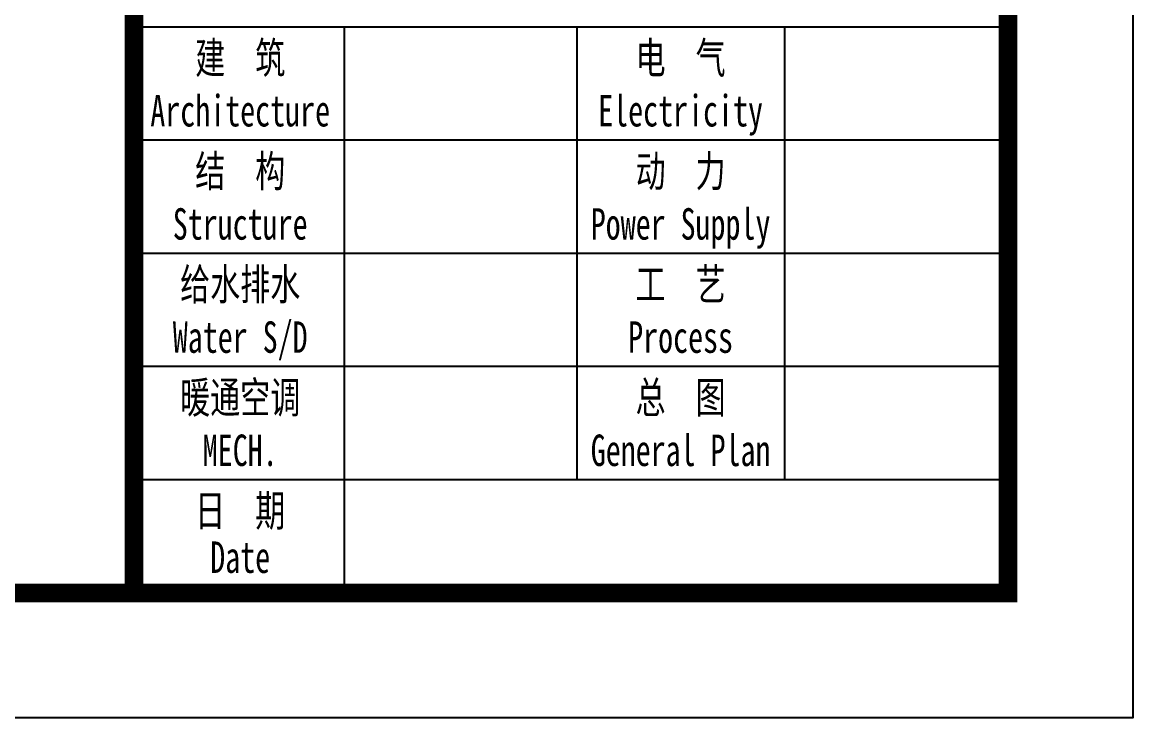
# Model space of a CAD drawing. Extents: x 180850 to 1399066, y 48356 to 327880.
# Drawn here: x 413257 to 425838, y 48356 to 56240 of the extents above; entities that cross this region are included whole.
import ezdxf
from ezdxf.enums import TextEntityAlignment as Align

# ---------------------------------------------------------------- set-up
doc = ezdxf.new("R2010")
doc.units = 0
doc.header["$LTSCALE"] = 1000
doc.layers.add('PUB_TITLE', color=4, linetype='Continuous')
doc.styles.add('_gyy_title_ST', font='', dxfattribs={"width": 0.8})
doc.styles.get('_gyy_title_ST').set_extended_font_data('SimSun')

msp = doc.modelspace()

# ---------------------------------------------------------------- linework, layer by layer
at = {"layer": 'PUB_TITLE'}
for p, q in [((424528.17, 56184.27), (414550.69, 56184.27)), ((416902.53, 56184.27), (416902.53, 49770.17)), ((419539.43, 56184.27), (419539.43, 51052.99)), ((421891.27, 56184.27), (421891.27, 51052.99)), ((424528.17, 54901.45), (414550.69, 54901.45)), ((424528.17, 53618.63), (414550.69, 53618.63)), ((424528.17, 52335.81), (414550.69, 52335.81)), ((424528.17, 51052.99), (414550.69, 51052.99))]:
    msp.add_line(p, q, dxfattribs=at)
msp.add_lwpolyline([(306908.52, 132355.95), (425837.69, 132355.95), (425837.69, 48356.03), (306908.52, 48356.03)], close=True, dxfattribs=at)
at = {"layer": 'PUB_TITLE', "const_width": 212.12}
for points in [[(310443.87, 49770.17), (310443.87, 130941.81), (424423.55, 130941.81), (424423.55, 49770.17)], [(414524.57, 130941.81), (424423.55, 130941.81), (424423.55, 49770.17), (414524.57, 49770.17)]]:
    msp.add_lwpolyline(points, close=True, dxfattribs=at)

# ---------------------------------------------------------------- texts
at = {"layer": 'PUB_TITLE', "style": '_gyy_title_ST', "width": 0.7}
for s, height, p in [('建  筑', 356.338, (415726.61, 55656.88)), ('电  气', 356.338, (420715.35, 55656.88)), ('Architecture', 356.3382, (415726.61, 55058.24)), ('Electricity', 356.3382, (420715.35, 55058.24)), ('结  构', 356.338, (415726.61, 54374.07)), ('动  力', 356.338, (420715.35, 54374.07)), ('Structure', 356.338, (415726.61, 53775.42)), ('Power Supply', 356.3382, (420715.35, 53775.42)), ('给水排水', 356.338, (415726.61, 53091.25)), ('工  艺', 356.338, (420715.35, 53091.25)), ('Water S/D', 356.338, (415726.61, 52492.6)), ('Process', 356.338, (420715.35, 52492.6)), ('暖通空调', 356.338, (415726.61, 51808.43)), ('总  图', 356.338, (420715.35, 51808.43)), ('General Plan', 356.3382, (420715.35, 51209.78)), ('MECH.', 356.338, (415726.61, 51209.78)), ('日  期', 356.338, (415726.61, 50525.61)), ('Date', 356.338, (415726.61, 49998.23))]:
    msp.add_text(s, height=height, dxfattribs=at).set_placement(p, align=Align.CENTER)

doc.saveas('drawing.dxf')
